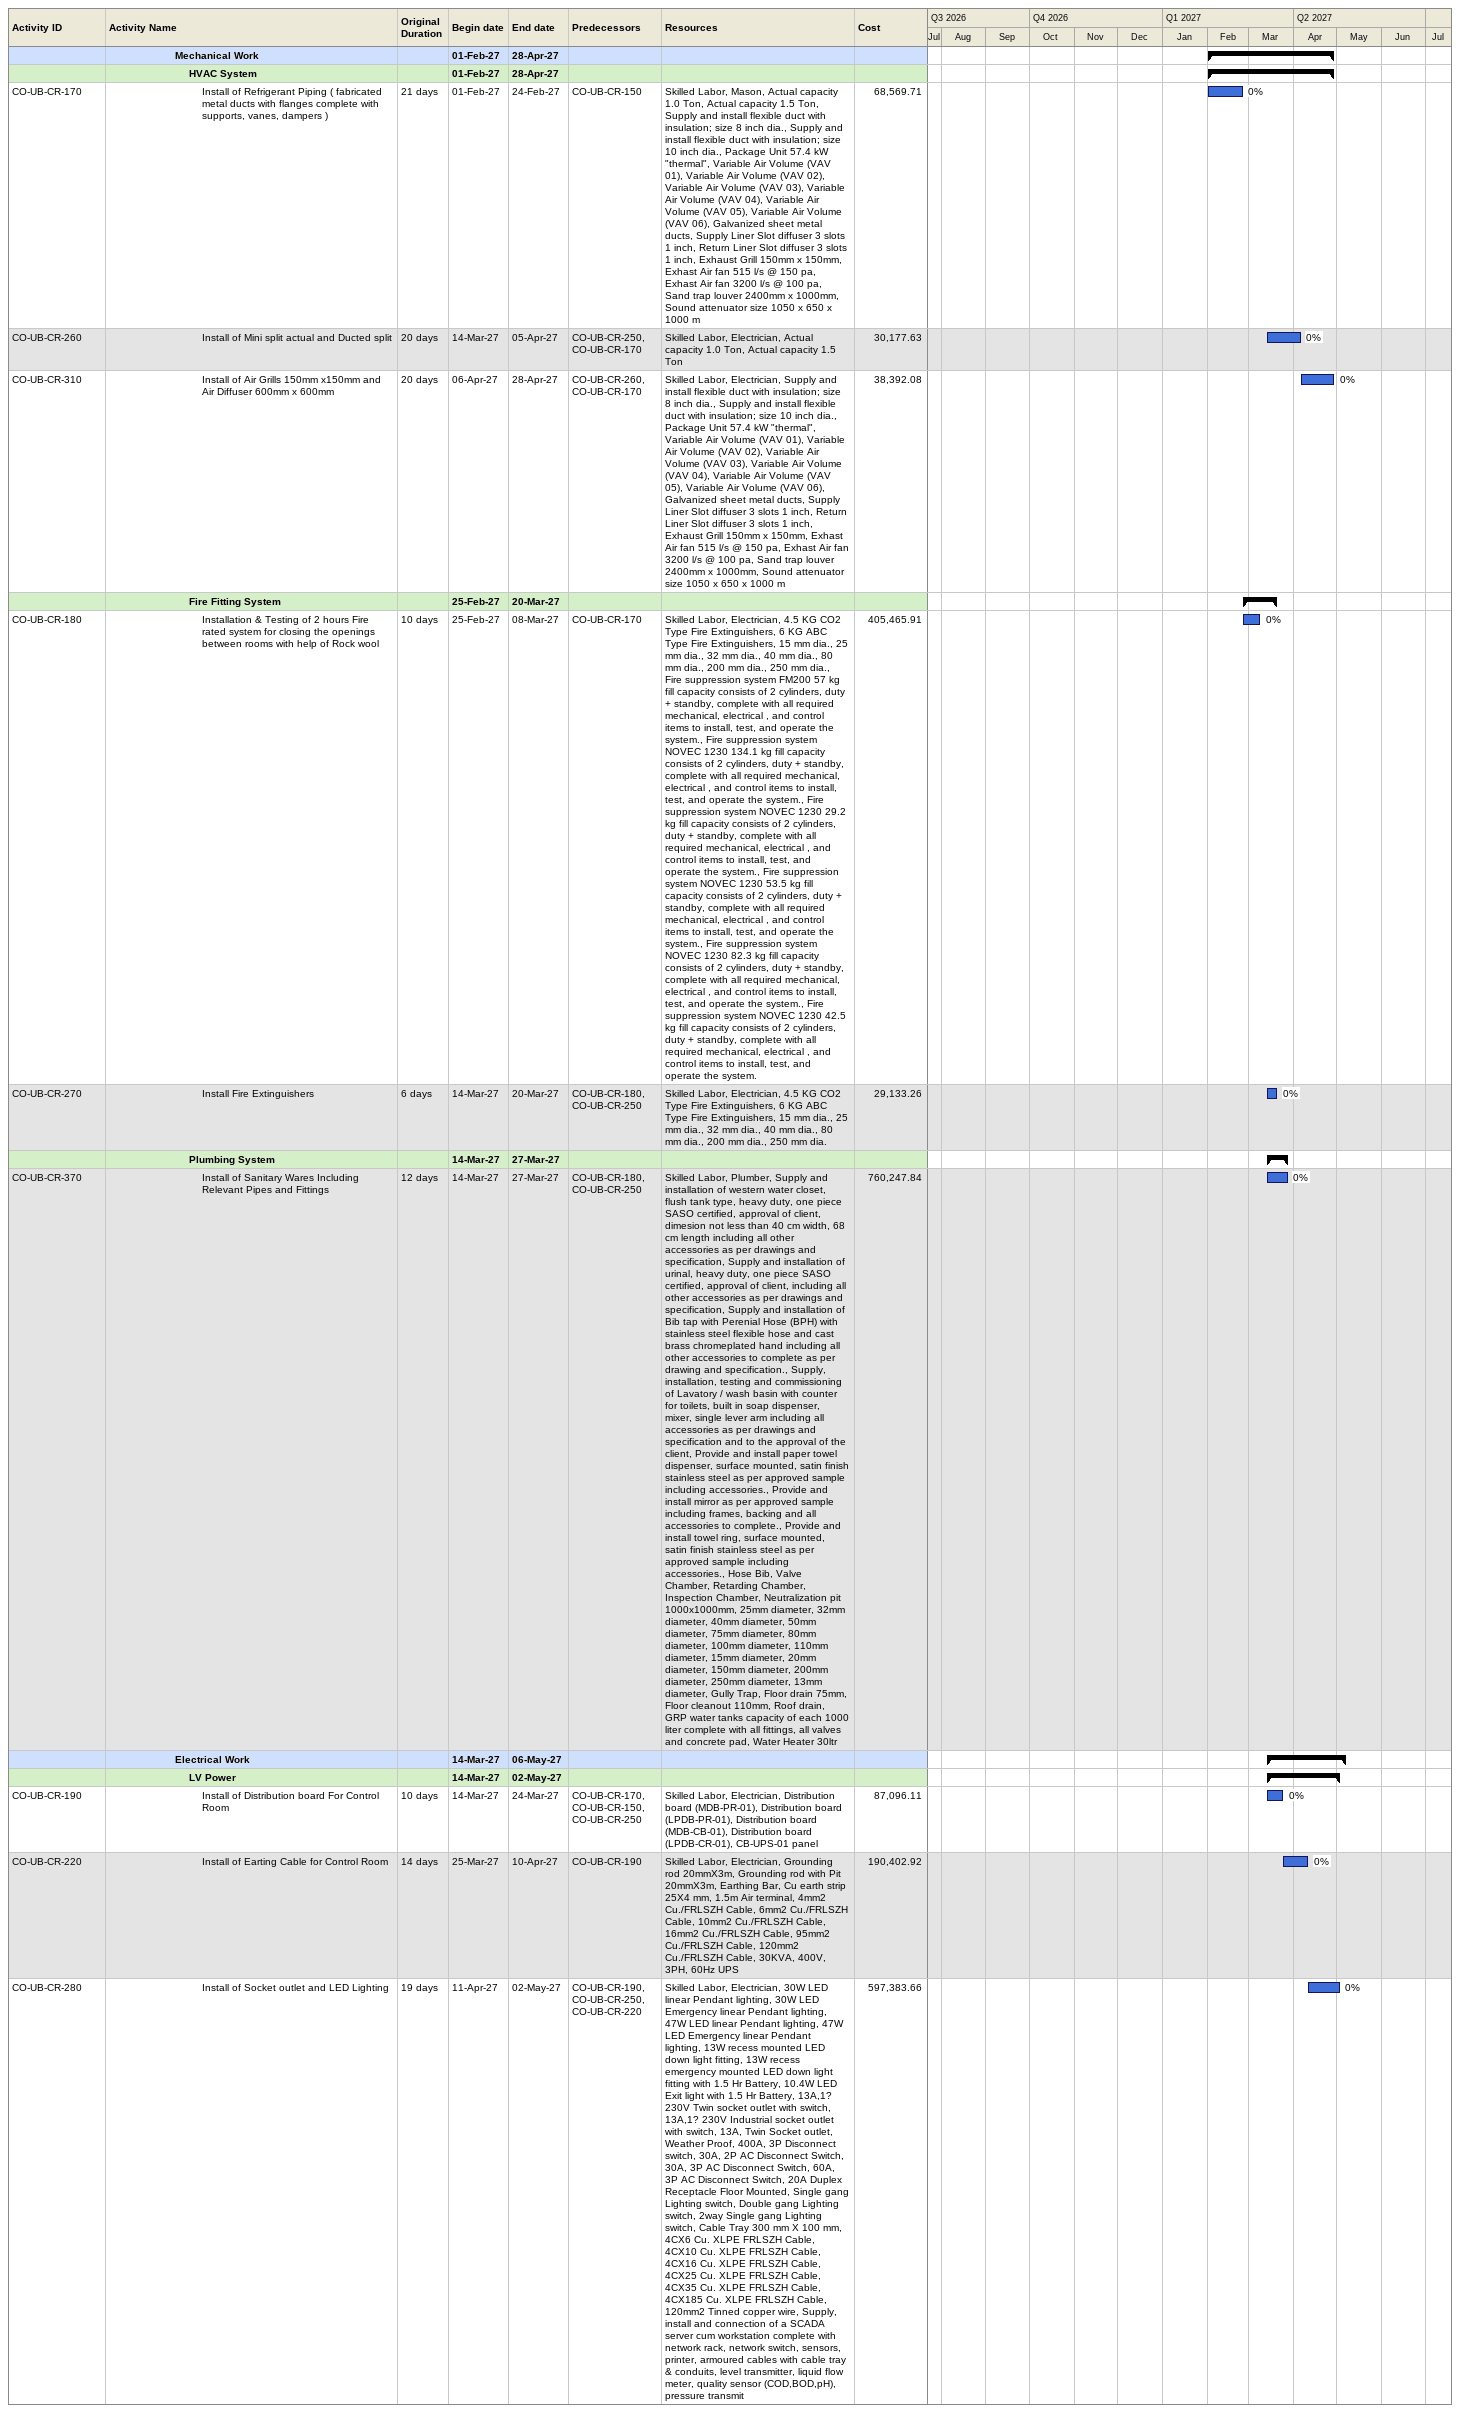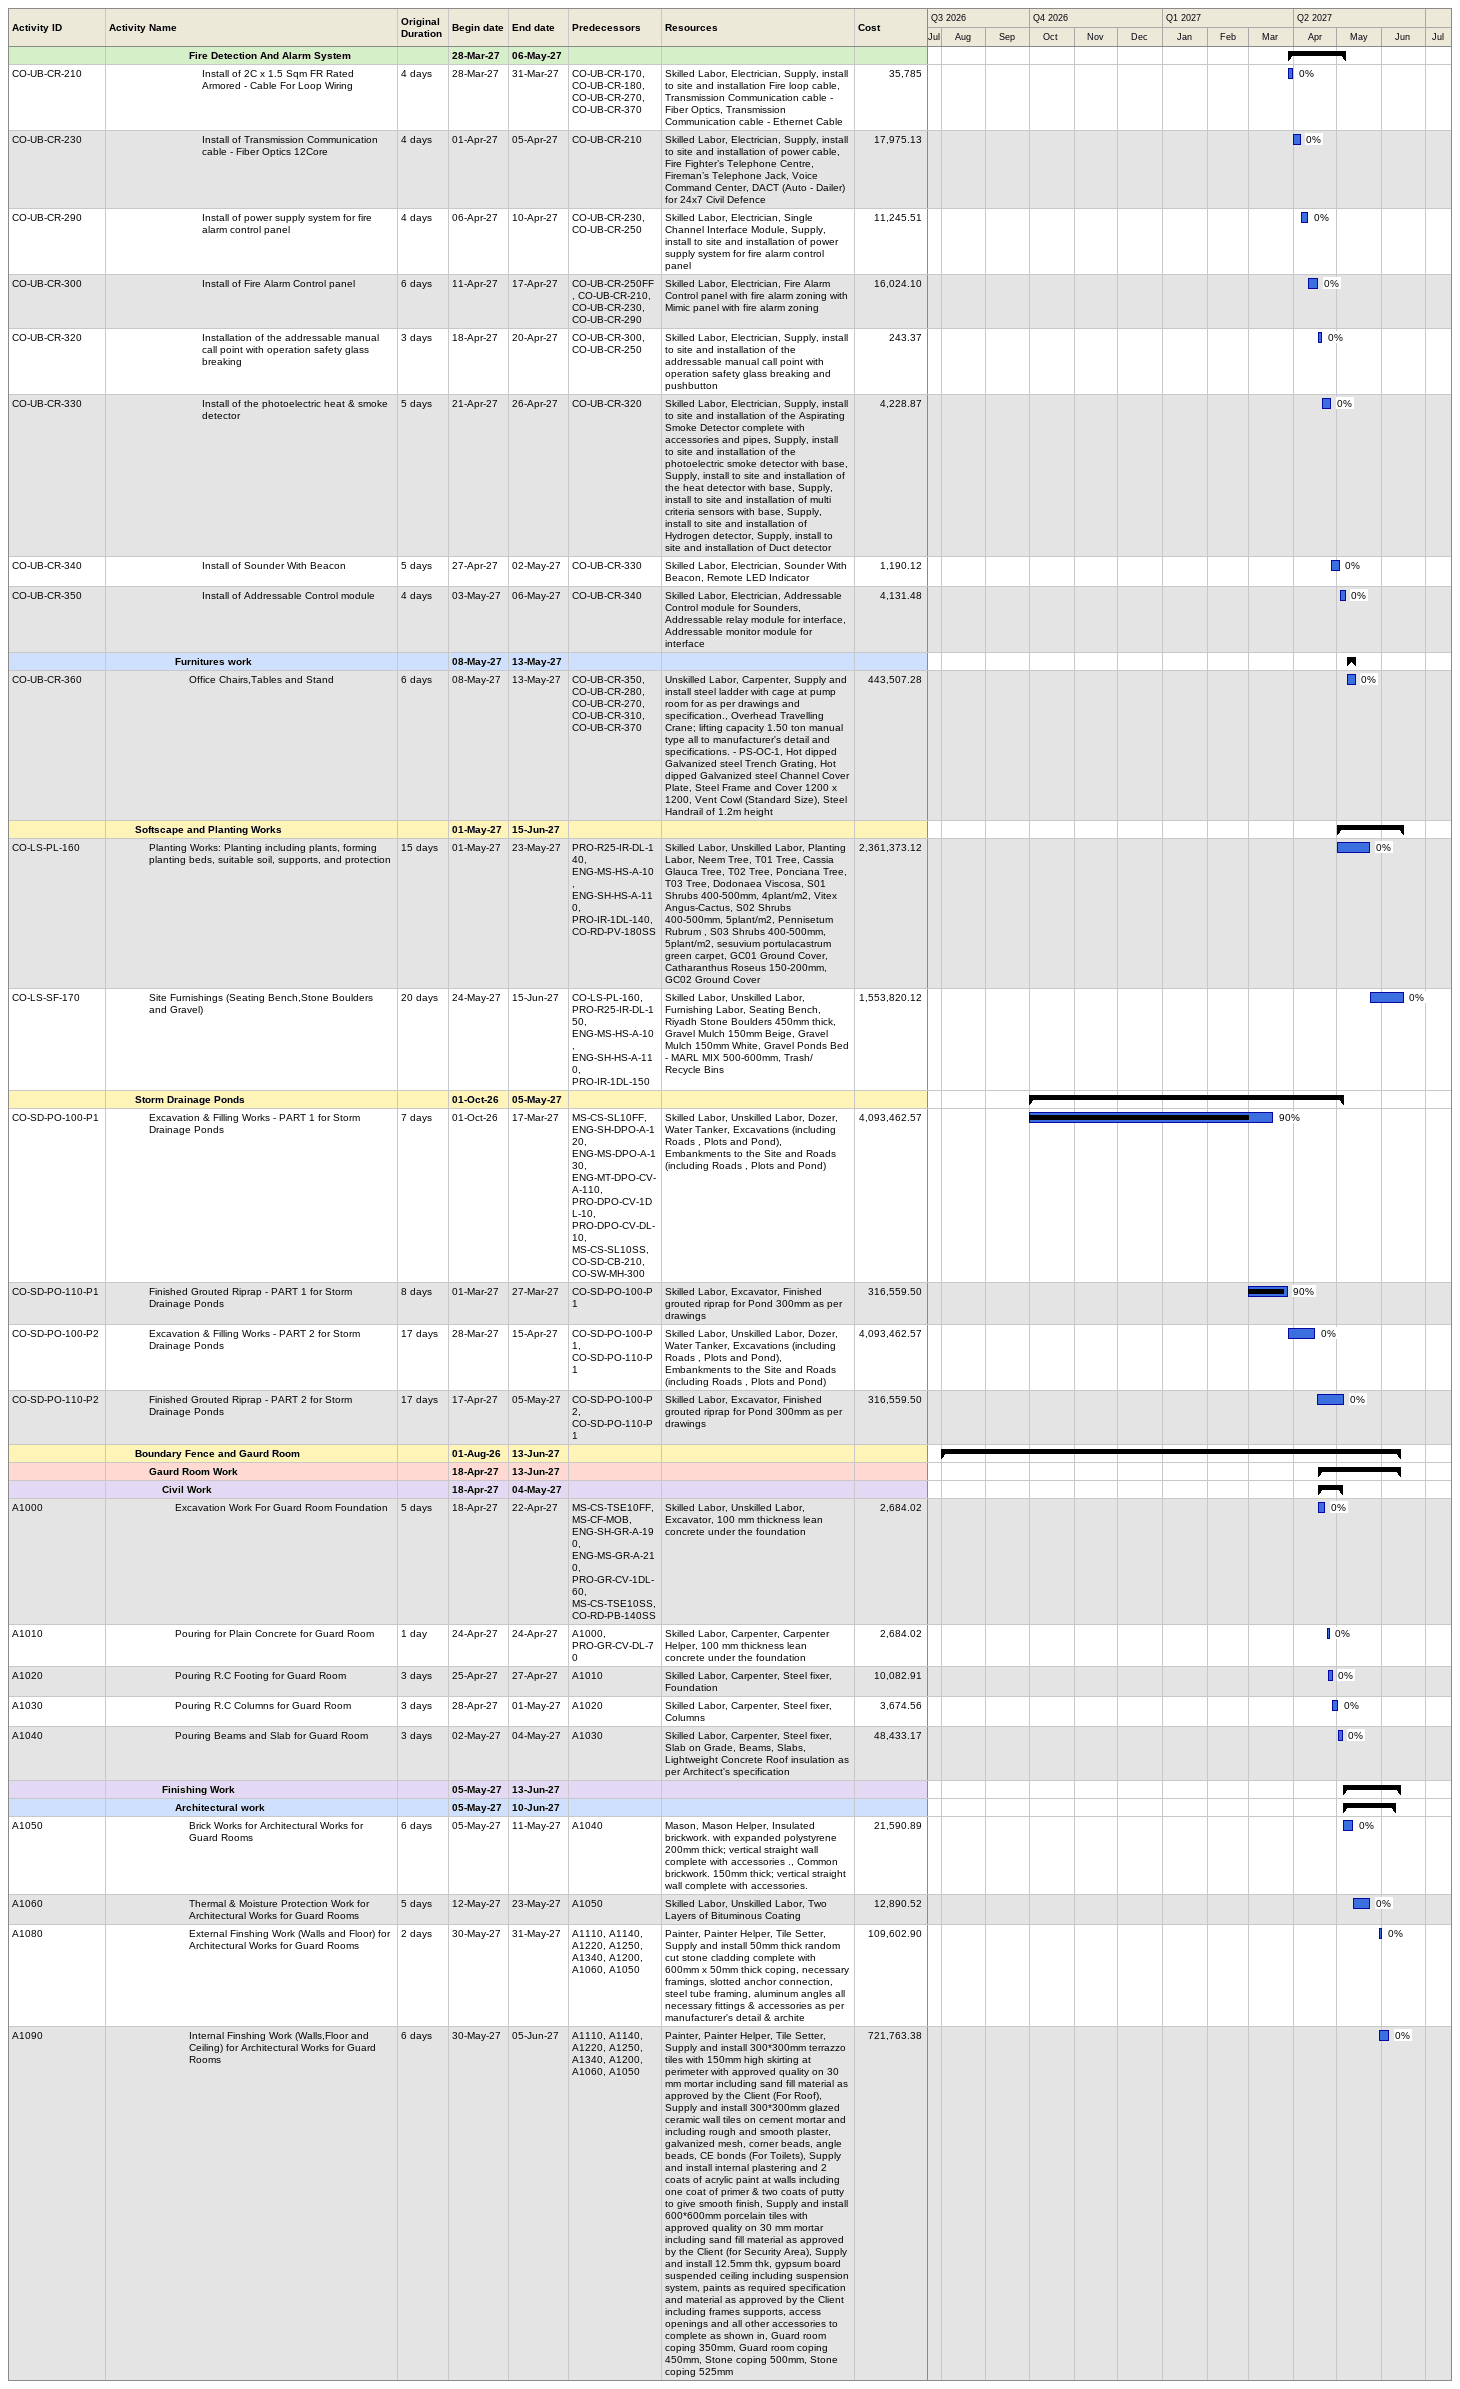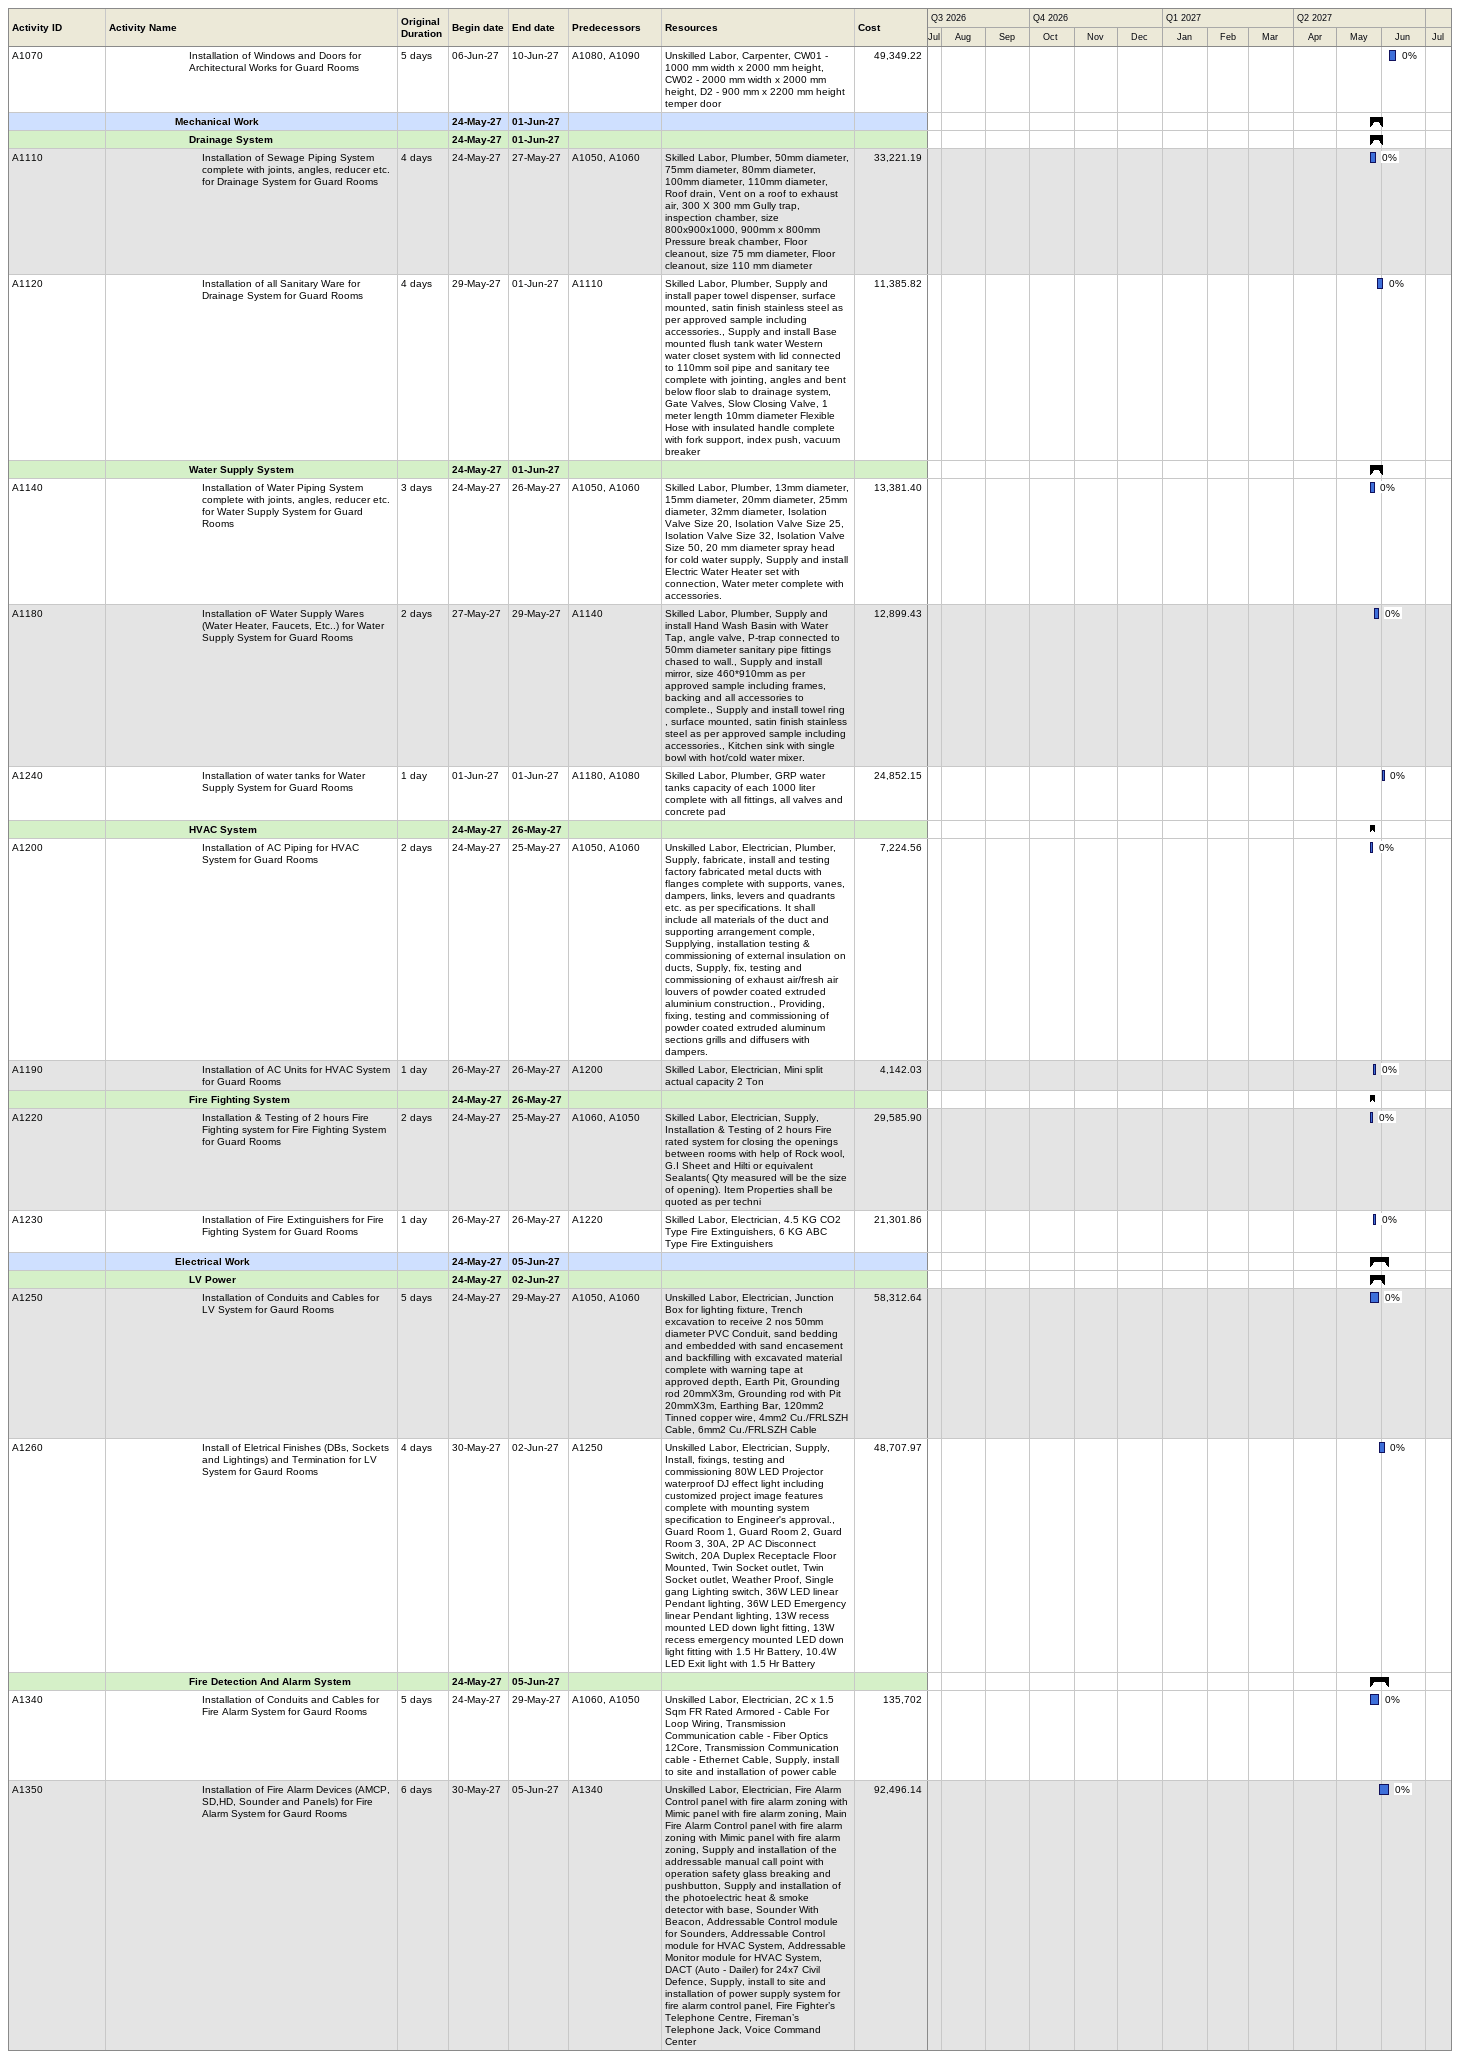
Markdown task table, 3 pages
| ID | Level | Task | Original duration | Start | Finish | Predecessors | Resources | % complete | Cost |
|---|---|---|---|---|---|---|---|---|---|
|  | 6 | **Mechanical Work** |  | 2027-02-01 | 2027-04-28 |  |  |  |  |
|  | 7 | **HVAC System** |  | 2027-02-01 | 2027-04-28 |  |  |  |  |
| CO-UB-CR-170 | 8 | Install of Refrigerant Piping ( fabricated metal ducts with flanges complete with supports, vanes, dampers ) | 21d | 2027-02-01 | 2027-02-24 | CO-UB-CR-150 | Skilled Labor, Mason, Actual capacity 1.0 Ton, Actual capacity 1.5 Ton, Supply and install flexible duct with insulation; size 8 inch dia., Supply and install flexible duct with insulation; size 10 inch dia., Package Unit 57.4 kW "thermal", Variable Air Volume (VAV 01), Variable Air Volume (VAV 02), Variable Air Volume (VAV 03), Variable Air Volume (VAV 04), Variable Air Volume (VAV 05), Variable Air Volume (VAV 06), Galvanized sheet metal ducts, Supply Liner Slot diffuser 3 slots 1 inch, Return Liner Slot diffuser 3 slots 1 inch, Exhaust Grill 150mm x 150mm, Exhast Air fan 515 l/s @ 150 pa, Exhast Air fan 3200 l/s @ 100 pa, Sand trap louver 2400mm x 1000mm, Sound attenuator size 1050 x 650 x 1000 m | 0 | 68569.71 |
| CO-UB-CR-260 | 8 | Install of Mini split actual and Ducted split | 20d | 2027-03-14 | 2027-04-05 | CO-UB-CR-250, CO-UB-CR-170 | Skilled Labor, Electrician, Actual capacity 1.0 Ton, Actual capacity 1.5 Ton | 0 | 30177.63 |
| CO-UB-CR-310 | 8 | Install of Air Grills 150mm x150mm and Air Diffuser 600mm x 600mm | 20d | 2027-04-06 | 2027-04-28 | CO-UB-CR-260, CO-UB-CR-170 | Skilled Labor, Electrician, Supply and install flexible duct with insulation; size 8 inch dia., Supply and install flexible duct with insulation; size 10 inch dia., Package Unit 57.4 kW "thermal", Variable Air Volume (VAV 01), Variable Air Volume (VAV 02), Variable Air Volume (VAV 03), Variable Air Volume (VAV 04), Variable Air Volume (VAV 05), Variable Air Volume (VAV 06), Galvanized sheet metal ducts, Supply Liner Slot diffuser 3 slots 1 inch, Return Liner Slot diffuser 3 slots 1 inch, Exhaust Grill 150mm x 150mm, Exhast Air fan 515 l/s @ 150 pa, Exhast Air fan 3200 l/s @ 100 pa, Sand trap louver 2400mm x 1000mm, Sound attenuator size 1050 x 650 x 1000 m | 0 | 38392.08 |
|  | 7 | **Fire Fitting System** |  | 2027-02-25 | 2027-03-20 |  |  |  |  |
| CO-UB-CR-180 | 8 | Installation & Testing of 2 hours Fire rated system for closing the openings between rooms with help of Rock wool | 10d | 2027-02-25 | 2027-03-08 | CO-UB-CR-170 | Skilled Labor, Electrician, 4.5 KG CO2 Type Fire Extinguishers, 6 KG ABC Type Fire Extinguishers, 15 mm dia., 25 mm dia., 32 mm dia., 40 mm dia., 80 mm dia., 200 mm dia., 250 mm dia., Fire suppression system FM200 57 kg fill capacity consists of 2 cylinders, duty + standby, complete with all required mechanical, electrical , and control items to install, test, and operate the system., Fire suppression system NOVEC 1230 134.1 kg fill capacity consists of 2 cylinders, duty + standby, complete with all required mechanical, electrical , and control items to install, test, and operate the system., Fire suppression system NOVEC 1230 29.2 kg fill capacity consists of 2 cylinders, duty + standby, complete with all required mechanical, electrical , and control items to install, test, and operate the system., Fire suppression system NOVEC 1230 53.5 kg fill capacity consists of 2 cylinders, duty + standby, complete with all required mechanical, electrical , and control items to install, test, and operate the system., Fire suppression system NOVEC 1230 82.3 kg fill capacity consists of 2 cylinders, duty + standby, complete with all required mechanical, electrical , and control items to install, test, and operate the system., Fire suppression system NOVEC 1230 42.5 kg fill capacity consists of 2 cylinders, duty + standby, complete with all required mechanical, electrical , and control items to install, test, and operate the system. | 0 | 405465.91 |
| CO-UB-CR-270 | 8 | Install Fire Extinguishers | 6d | 2027-03-14 | 2027-03-20 | CO-UB-CR-180, CO-UB-CR-250 | Skilled Labor, Electrician, 4.5 KG CO2 Type Fire Extinguishers, 6 KG ABC Type Fire Extinguishers, 15 mm dia., 25 mm dia., 32 mm dia., 40 mm dia., 80 mm dia., 200 mm dia., 250 mm dia. | 0 | 29133.26 |
|  | 7 | **Plumbing System** |  | 2027-03-14 | 2027-03-27 |  |  |  |  |
| CO-UB-CR-370 | 8 | Install of Sanitary Wares Including Relevant Pipes and Fittings | 12d | 2027-03-14 | 2027-03-27 | CO-UB-CR-180, CO-UB-CR-250 | Skilled Labor, Plumber, Supply and installation of western water closet, flush tank type, heavy duty, one piece SASO certified, approval of client, dimesion not less than 40 cm width, 68 cm length including all other accessories as per drawings and specification, Supply and installation of urinal, heavy duty, one piece SASO certified, approval of client, including all other accessories as per drawings and specification, Supply and installation of Bib tap with Perenial Hose (BPH) with stainless steel flexible hose and cast brass chromeplated hand including all other accessories to complete as per drawing and specification., Supply, installation, testing and commissioning of Lavatory / wash basin with counter for toilets, built in soap dispenser, mixer, single lever arm including all accessories as per drawings and specification and to the approval of the client, Provide and install paper towel dispenser, surface mounted, satin finish stainless steel as per approved sample including accessories., Provide and install mirror as per approved sample including frames, backing and all accessories to complete., Provide and install towel ring, surface mounted, satin finish stainless steel as per approved sample including accessories., Hose Bib, Valve Chamber, Retarding Chamber, Inspection Chamber, Neutralization pit 1000x1000mm, 25mm diameter, 32mm diameter, 40mm diameter, 50mm diameter, 75mm diameter, 80mm diameter, 100mm diameter, 110mm diameter, 15mm diameter, 20mm diameter, 150mm diameter, 200mm diameter, 250mm diameter, 13mm diameter, Gully Trap, Floor drain 75mm, Floor cleanout 110mm, Roof drain, GRP water tanks capacity of each 1000 liter complete with all fittings, all valves and concrete pad, Water Heater 30ltr | 0 | 760247.84 |
|  | 6 | **Electrical Work** |  | 2027-03-14 | 2027-05-06 |  |  |  |  |
|  | 7 | **LV Power** |  | 2027-03-14 | 2027-05-02 |  |  |  |  |
| CO-UB-CR-190 | 8 | Install of Distribution board For Control Room | 10d | 2027-03-14 | 2027-03-24 | CO-UB-CR-170, CO-UB-CR-150, CO-UB-CR-250 | Skilled Labor, Electrician, Distribution board (MDB-PR-01), Distribution board (LPDB-PR-01), Distribution board (MDB-CB-01), Distribution board (LPDB-CR-01), CB-UPS-01 panel | 0 | 87096.11 |
| CO-UB-CR-220 | 8 | Install of Earting Cable for Control Room | 14d | 2027-03-25 | 2027-04-10 | CO-UB-CR-190 | Skilled Labor, Electrician, Grounding rod 20mmX3m, Grounding rod with Pit 20mmX3m, Earthing Bar, Cu earth strip 25X4 mm, 1.5m Air terminal, 4mm2 Cu./FRLSZH Cable, 6mm2 Cu./FRLSZH Cable, 10mm2 Cu./FRLSZH Cable, 16mm2 Cu./FRLSZH Cable, 95mm2 Cu./FRLSZH Cable, 120mm2 Cu./FRLSZH Cable, 30KVA, 400V, 3PH, 60Hz UPS | 0 | 190402.92 |
| CO-UB-CR-280 | 8 | Install of Socket outlet and LED Lighting | 19d | 2027-04-11 | 2027-05-02 | CO-UB-CR-190, CO-UB-CR-250, CO-UB-CR-220 | Skilled Labor, Electrician, 30W LED linear Pendant lighting, 30W LED Emergency linear Pendant lighting, 47W LED linear Pendant lighting, 47W LED Emergency linear Pendant lighting, 13W recess mounted LED down light fitting, 13W recess emergency mounted LED down light fitting with 1.5 Hr Battery, 10.4W LED Exit light with 1.5 Hr Battery, 13A,1? 230V Twin socket outlet with switch, 13A,1? 230V Industrial socket outlet with switch, 13A, Twin Socket outlet, Weather Proof, 400A, 3P Disconnect switch, 30A, 2P AC Disconnect Switch, 30A, 3P AC Disconnect Switch, 60A, 3P AC Disconnect Switch, 20A Duplex Receptacle Floor Mounted, Single gang Lighting switch, Double gang Lighting switch, 2way Single gang Lighting switch, Cable Tray 300 mm X 100 mm, 4CX6 Cu. XLPE FRLSZH Cable, 4CX10 Cu. XLPE FRLSZH Cable, 4CX16 Cu. XLPE FRLSZH Cable, 4CX25 Cu. XLPE FRLSZH Cable, 4CX35 Cu. XLPE FRLSZH Cable, 4CX185 Cu. XLPE FRLSZH Cable, 120mm2 Tinned copper wire, Supply, install and connection of a SCADA server cum workstation complete with network rack, network switch, sensors, printer, armoured cables with cable tray & conduits, level transmitter, liquid flow meter, quality sensor (COD,BOD,pH), pressure transmit | 0 | 597383.66 |
|  | 7 | **Fire Detection And Alarm System** |  | 2027-03-28 | 2027-05-06 |  |  |  |  |
| CO-UB-CR-210 | 8 | Install of 2C x 1.5 Sqm FR Rated Armored - Cable For Loop Wiring | 4d | 2027-03-28 | 2027-03-31 | CO-UB-CR-170, CO-UB-CR-180, CO-UB-CR-270, CO-UB-CR-370 | Skilled Labor, Electrician, Supply, install to site and installation Fire loop cable, Transmission Communication cable - Fiber Optics, Transmission Communication cable - Ethernet Cable | 0 | 35785 |
| CO-UB-CR-230 | 8 | Install of Transmission Communication cable - Fiber Optics 12Core | 4d | 2027-04-01 | 2027-04-05 | CO-UB-CR-210 | Skilled Labor, Electrician, Supply, install to site and installation of power cable, Fire Fighter’s Telephone Centre, Fireman’s Telephone Jack, Voice Command Center, DACT (Auto - Dailer) for 24x7 Civil Defence | 0 | 17975.13 |
| CO-UB-CR-290 | 8 | Install of power supply system for fire alarm control panel | 4d | 2027-04-06 | 2027-04-10 | CO-UB-CR-230, CO-UB-CR-250 | Skilled Labor, Electrician, Single Channel Interface Module, Supply, install to site and installation of power supply system for fire alarm control panel | 0 | 11245.51 |
| CO-UB-CR-300 | 8 | Install of Fire Alarm Control panel | 6d | 2027-04-11 | 2027-04-17 | CO-UB-CR-250FF, CO-UB-CR-210, CO-UB-CR-230, CO-UB-CR-290 | Skilled Labor, Electrician, Fire Alarm Control panel with fire alarm zoning with Mimic panel with fire alarm zoning | 0 | 16024.10 |
| CO-UB-CR-320 | 8 | Installation of the addressable manual call point with operation safety glass breaking | 3d | 2027-04-18 | 2027-04-20 | CO-UB-CR-300, CO-UB-CR-250 | Skilled Labor, Electrician, Supply, install to site and installation of the addressable manual call point with operation safety glass breaking and pushbutton | 0 | 243.37 |
| CO-UB-CR-330 | 8 | Install of the photoelectric heat & smoke detector | 5d | 2027-04-21 | 2027-04-26 | CO-UB-CR-320 | Skilled Labor, Electrician, Supply, install to site and installation of the Aspirating Smoke Detector complete with accessories and pipes, Supply, install to site and installation of the photoelectric smoke detector with base, Supply, install to site and installation of the heat detector with base, Supply, install to site and installation of multi criteria sensors with base, Supply, install to site and installation of Hydrogen detector, Supply, install to site and installation of Duct detector | 0 | 4228.87 |
| CO-UB-CR-340 | 8 | Install of Sounder With Beacon | 5d | 2027-04-27 | 2027-05-02 | CO-UB-CR-330 | Skilled Labor, Electrician, Sounder With Beacon, Remote LED Indicator | 0 | 1190.12 |
| CO-UB-CR-350 | 8 | Install of Addressable Control module | 4d | 2027-05-03 | 2027-05-06 | CO-UB-CR-340 | Skilled Labor, Electrician, Addressable Control module for Sounders, Addressable relay module for interface, Addressable monitor module for interface | 0 | 4131.48 |
|  | 6 | **Furnitures work** |  | 2027-05-08 | 2027-05-13 |  |  |  |  |
| CO-UB-CR-360 | 7 | Office Chairs,Tables and Stand | 6d | 2027-05-08 | 2027-05-13 | CO-UB-CR-350, CO-UB-CR-280, CO-UB-CR-270, CO-UB-CR-310, CO-UB-CR-370 | Unskilled Labor, Carpenter, Supply and install steel ladder with cage at pump room for as per drawings and specification., Overhead Travelling Crane; lifting capacity 1.50 ton manual type all to manufacturer's detail and specifications. - PS-OC-1, Hot dipped Galvanized steel Trench Grating, Hot dipped Galvanized steel Channel Cover Plate, Steel Frame and Cover 1200 x 1200, Vent Cowl (Standard Size), Steel Handrail of 1.2m height | 0 | 443507.28 |
|  | 3 | **Softscape and Planting Works** |  | 2027-05-01 | 2027-06-15 |  |  |  |  |
| CO-LS-PL-160 | 4 | Planting Works: Planting including plants, forming planting beds, suitable soil, supports, and protection | 15d | 2027-05-01 | 2027-05-23 | PRO-R25-IR-DL-140, ENG-MS-HS-A-10, ENG-SH-HS-A-110, PRO-IR-1DL-140, CO-RD-PV-180SS | Skilled Labor, Unskilled Labor, Planting Labor, Neem Tree, T01 Tree, Cassia Glauca Tree, T02 Tree, Ponciana Tree, T03 Tree, Dodonaea Viscosa, S01 Shrubs 400-500mm, 4plant/m2, Vitex Angus-Cactus, S02 Shrubs 400-500mm, 5plant/m2, Pennisetum Rubrum , S03 Shrubs 400-500mm, 5plant/m2, sesuvium portulacastrum green carpet, GC01 Ground Cover, Catharanthus Roseus 150-200mm, GC02 Ground Cover | 0 | 2361373.12 |
| CO-LS-SF-170 | 4 | Site Furnishings (Seating Bench,Stone Boulders and Gravel) | 20d | 2027-05-24 | 2027-06-15 | CO-LS-PL-160, PRO-R25-IR-DL-150, ENG-MS-HS-A-10, ENG-SH-HS-A-110, PRO-IR-1DL-150 | Skilled Labor, Unskilled Labor, Furnishing Labor, Seating Bench, Riyadh Stone Boulders 450mm thick, Gravel Mulch 150mm Beige, Gravel Mulch 150mm White, Gravel Ponds Bed - MARL MIX 500-600mm, Trash/ Recycle Bins | 0 | 1553820.12 |
|  | 3 | **Storm Drainage Ponds** |  | 2026-10-01 | 2027-05-05 |  |  |  |  |
| CO-SD-PO-100-P1 | 4 | Excavation & Filling Works - PART 1 for Storm Drainage Ponds | 7d | 2026-10-01 | 2027-03-17 | MS-CS-SL10FF, ENG-SH-DPO-A-120, ENG-MS-DPO-A-130, ENG-MT-DPO-CV-A-110, PRO-DPO-CV-1DL-10, PRO-DPO-CV-DL-10, MS-CS-SL10SS, CO-SD-CB-210, CO-SW-MH-300 | Skilled Labor, Unskilled Labor, Dozer, Water Tanker, Excavations (including Roads , Plots and Pond), Embankments to the Site and Roads (including Roads , Plots and Pond) | 90 | 4093462.57 |
| CO-SD-PO-110-P1 | 4 | Finished Grouted Riprap - PART 1 for Storm Drainage Ponds | 8d | 2027-03-01 | 2027-03-27 | CO-SD-PO-100-P1 | Skilled Labor, Excavator, Finished grouted riprap for Pond 300mm as per drawings | 90 | 316559.50 |
| CO-SD-PO-100-P2 | 4 | Excavation & Filling Works - PART 2 for Storm Drainage Ponds | 17d | 2027-03-28 | 2027-04-15 | CO-SD-PO-100-P1, CO-SD-PO-110-P1 | Skilled Labor, Unskilled Labor, Dozer, Water Tanker, Excavations (including Roads , Plots and Pond), Embankments to the Site and Roads (including Roads , Plots and Pond) | 0 | 4093462.57 |
| CO-SD-PO-110-P2 | 4 | Finished Grouted Riprap - PART 2 for Storm Drainage Ponds | 17d | 2027-04-17 | 2027-05-05 | CO-SD-PO-100-P2, CO-SD-PO-110-P1 | Skilled Labor, Excavator, Finished grouted riprap for Pond 300mm as per drawings | 0 | 316559.50 |
|  | 3 | **Boundary Fence and Gaurd Room** |  | 2026-08-01 | 2027-06-13 |  |  |  |  |
|  | 4 | **Gaurd Room Work** |  | 2027-04-18 | 2027-06-13 |  |  |  |  |
|  | 5 | **Civil Work** |  | 2027-04-18 | 2027-05-04 |  |  |  |  |
| A1000 | 6 | Excavation Work For Guard Room Foundation | 5d | 2027-04-18 | 2027-04-22 | MS-CS-TSE10FF, MS-CF-MOB, ENG-SH-GR-A-190, ENG-MS-GR-A-210, PRO-GR-CV-1DL-60, MS-CS-TSE10SS, CO-RD-PB-140SS | Skilled Labor, Unskilled Labor, Excavator, 100 mm thickness lean concrete under the foundation | 0 | 2684.02 |
| A1010 | 6 | Pouring for Plain Concrete for Guard Room | 1d | 2027-04-24 | 2027-04-24 | A1000, PRO-GR-CV-DL-70 | Skilled Labor, Carpenter, Carpenter Helper, 100 mm thickness lean concrete under the foundation | 0 | 2684.02 |
| A1020 | 6 | Pouring R.C Footing for Guard Room | 3d | 2027-04-25 | 2027-04-27 | A1010 | Skilled Labor, Carpenter, Steel fixer, Foundation | 0 | 10082.91 |
| A1030 | 6 | Pouring R.C Columns for Guard Room | 3d | 2027-04-28 | 2027-05-01 | A1020 | Skilled Labor, Carpenter, Steel fixer, Columns | 0 | 3674.56 |
| A1040 | 6 | Pouring Beams and Slab for Guard Room | 3d | 2027-05-02 | 2027-05-04 | A1030 | Skilled Labor, Carpenter, Steel fixer, Slab on Grade, Beams, Slabs, Lightweight Concrete Roof insulation as per Architect's specification | 0 | 48433.17 |
|  | 5 | **Finishing Work** |  | 2027-05-05 | 2027-06-13 |  |  |  |  |
|  | 6 | **Architectural work** |  | 2027-05-05 | 2027-06-10 |  |  |  |  |
| A1050 | 7 | Brick Works for Architectural Works for Guard Rooms | 6d | 2027-05-05 | 2027-05-11 | A1040 | Mason, Mason Helper, Insulated brickwork. with expanded polystyrene 200mm thick; vertical straight wall complete with accessories ., Common brickwork. 150mm thick; vertical straight wall complete with accessories. | 0 | 21590.89 |
| A1060 | 7 | Thermal & Moisture Protection Work for Architectural Works for Guard Rooms | 5d | 2027-05-12 | 2027-05-23 | A1050 | Skilled Labor, Unskilled Labor, Two Layers of Bituminous Coating | 0 | 12890.52 |
| A1080 | 7 | External Finshing Work (Walls and Floor) for Architectural Works for Guard Rooms | 2d | 2027-05-30 | 2027-05-31 | A1110, A1140, A1220, A1250, A1340, A1200, A1060, A1050 | Painter, Painter Helper, Tile Setter, Supply and install 50mm thick random cut stone cladding complete with 600mm x 50mm thick coping, necessary framings, slotted anchor connection, steel tube framing, aluminum angles all necessary fittings & accessories as per manufacturer's detail & archite | 0 | 109602.90 |
| A1090 | 7 | Internal Finshing Work (Walls,Floor and Ceiling) for Architectural Works for Guard Rooms | 6d | 2027-05-30 | 2027-06-05 | A1110, A1140, A1220, A1250, A1340, A1200, A1060, A1050 | Painter, Painter Helper, Tile Setter, Supply and install 300*300mm terrazzo tiles with 150mm high skirting at perimeter with approved quality on 30 mm mortar including sand fill material as approved by the Client (For Roof), Supply and install 300*300mm glazed ceramic wall tiles on cement mortar and including rough and smooth plaster, galvanized mesh, corner beads, angle beads, CE bonds (For Toilets), Supply and install internal plastering and 2 coats of acrylic paint at walls including one coat of primer & two coats of putty to give smooth finish, Supply and install 600*600mm porcelain tiles with approved quality on 30 mm mortar including sand fill material as approved by the Client (for Security Area), Supply and install 12.5mm thk, gypsum board suspended ceiling including suspension system, paints as required specification and material as approved by the Client including frames supports, access openings and all other accessories to complete as shown in, Guard room coping 350mm, Guard room coping 450mm, Stone coping 500mm, Stone coping 525mm | 0 | 721763.38 |
| A1070 | 7 | Installation of Windows and Doors for Architectural Works for Guard Rooms | 5d | 2027-06-06 | 2027-06-10 | A1080, A1090 | Unskilled Labor, Carpenter, CW01 - 1000 mm width x 2000 mm height, CW02 - 2000 mm width x 2000 mm height, D2 - 900 mm x 2200 mm height temper door | 0 | 49349.22 |
|  | 6 | **Mechanical Work** |  | 2027-05-24 | 2027-06-01 |  |  |  |  |
|  | 7 | **Drainage System** |  | 2027-05-24 | 2027-06-01 |  |  |  |  |
| A1110 | 8 | Installation of Sewage Piping System complete with joints, angles, reducer etc. for Drainage System for Guard Rooms | 4d | 2027-05-24 | 2027-05-27 | A1050, A1060 | Skilled Labor, Plumber, 50mm diameter, 75mm diameter, 80mm diameter, 100mm diameter, 110mm diameter, Roof drain, Vent on a roof to exhaust air, 300 X 300 mm Gully trap, inspection chamber, size 800x900x1000, 900mm x 800mm Pressure break chamber, Floor cleanout, size 75 mm diameter, Floor cleanout, size 110 mm diameter | 0 | 33221.19 |
| A1120 | 8 | Installation of all Sanitary Ware for Drainage System for Guard Rooms | 4d | 2027-05-29 | 2027-06-01 | A1110 | Skilled Labor, Plumber, Supply and install paper towel dispenser, surface mounted, satin finish stainless steel as per approved sample including accessories., Supply and install Base mounted flush tank water Western water closet system with lid connected to 110mm soil pipe and sanitary tee complete with jointing, angles and bent below floor slab to drainage system, Gate Valves, Slow Closing Valve, 1 meter length 10mm diameter Flexible Hose with insulated handle complete with fork support, index push, vacuum breaker | 0 | 11385.82 |
|  | 7 | **Water Supply System** |  | 2027-05-24 | 2027-06-01 |  |  |  |  |
| A1140 | 8 | Installation of Water Piping System complete with joints, angles, reducer etc. for Water Supply System for Guard Rooms | 3d | 2027-05-24 | 2027-05-26 | A1050, A1060 | Skilled Labor, Plumber, 13mm diameter, 15mm diameter, 20mm diameter, 25mm diameter, 32mm diameter, Isolation Valve Size 20, Isolation Valve Size 25, Isolation Valve Size 32, Isolation Valve Size 50, 20 mm diameter spray head for cold water supply, Supply and install Electric Water Heater set with connection, Water meter complete with accessories. | 0 | 13381.40 |
| A1180 | 8 | Installation oF Water Supply Wares (Water Heater, Faucets, Etc..) for Water Supply System for Guard Rooms | 2d | 2027-05-27 | 2027-05-29 | A1140 | Skilled Labor, Plumber, Supply and install Hand Wash Basin with Water Tap, angle valve, P-trap connected to 50mm diameter sanitary pipe fittings chased to wall., Supply and install mirror, size 460*910mm as per approved sample including frames, backing and all accessories to complete., Supply and install towel ring , surface mounted, satin finish stainless steel as per approved sample including accessories., Kitchen sink with single bowl with hot/cold water mixer. | 0 | 12899.43 |
| A1240 | 8 | Installation of water tanks for Water Supply System for Guard Rooms | 1d | 2027-06-01 | 2027-06-01 | A1180, A1080 | Skilled Labor, Plumber, GRP water tanks capacity of each 1000 liter complete with all fittings, all valves and concrete pad | 0 | 24852.15 |
|  | 7 | **HVAC System** |  | 2027-05-24 | 2027-05-26 |  |  |  |  |
| A1200 | 8 | Installation of AC Piping for HVAC System for Guard Rooms | 2d | 2027-05-24 | 2027-05-25 | A1050, A1060 | Unskilled Labor, Electrician, Plumber, Supply, fabricate, install and testing factory fabricated metal ducts with flanges complete with supports, vanes, dampers, links, levers and quadrants etc. as per specifications. It shall include all materials of the duct and supporting arrangement comple, Supplying, installation testing & commissioning of external insulation on ducts, Supply, fix, testing and commissioning of exhaust air/fresh air louvers of powder coated extruded aluminium construction., Providing, fixing, testing and commissioning of powder coated extruded aluminum sections grills and diffusers with dampers. | 0 | 7224.56 |
| A1190 | 8 | Installation of AC Units for HVAC System for Guard Rooms | 1d | 2027-05-26 | 2027-05-26 | A1200 | Skilled Labor, Electrician, Mini split actual capacity 2 Ton | 0 | 4142.03 |
|  | 7 | **Fire Fighting System** |  | 2027-05-24 | 2027-05-26 |  |  |  |  |
| A1220 | 8 | Installation & Testing of 2 hours Fire Fighting system for Fire Fighting System for Guard Rooms | 2d | 2027-05-24 | 2027-05-25 | A1060, A1050 | Skilled Labor, Electrician, Supply, Installation & Testing of 2 hours Fire rated system for closing the openings between rooms with help of Rock wool, G.I Sheet and Hilti or equivalent Sealants( Qty measured will be the size of opening). Item Properties shall be quoted as per techni | 0 | 29585.90 |
| A1230 | 8 | Installation of Fire Extinguishers for Fire Fighting System for Guard Rooms | 1d | 2027-05-26 | 2027-05-26 | A1220 | Skilled Labor, Electrician, 4.5 KG CO2 Type Fire Extinguishers, 6 KG ABC Type Fire Extinguishers | 0 | 21301.86 |
|  | 6 | **Electrical Work** |  | 2027-05-24 | 2027-06-05 |  |  |  |  |
|  | 7 | **LV Power** |  | 2027-05-24 | 2027-06-02 |  |  |  |  |
| A1250 | 8 | Installation of Conduits and Cables for LV System for Gaurd Rooms | 5d | 2027-05-24 | 2027-05-29 | A1050, A1060 | Unskilled Labor, Electrician, Junction Box for lighting fixture, Trench excavation to receive 2 nos 50mm diameter PVC Conduit, sand bedding and embedded with sand encasement and backfilling with excavated material complete with warning tape at approved depth, Earth Pit, Grounding rod 20mmX3m, Grounding rod with Pit 20mmX3m, Earthing Bar, 120mm2 Tinned copper wire, 4mm2 Cu./FRLSZH Cable, 6mm2 Cu./FRLSZH Cable | 0 | 58312.64 |
| A1260 | 8 | Install of Eletrical Finishes (DBs, Sockets and Lightings) and Termination for LV System for Gaurd Rooms | 4d | 2027-05-30 | 2027-06-02 | A1250 | Unskilled Labor, Electrician, Supply, Install, fixings, testing and commissioning 80W LED Projector waterproof DJ effect light including customized project image features complete with mounting system specification to Engineer's approval., Guard Room 1, Guard Room 2, Guard Room 3, 30A, 2P AC Disconnect Switch, 20A Duplex Receptacle Floor Mounted, Twin Socket outlet, Twin Socket outlet, Weather Proof, Single gang Lighting switch, 36W LED linear Pendant lighting, 36W LED Emergency linear Pendant lighting, 13W recess mounted LED down light fitting, 13W recess emergency mounted LED down light fitting with 1.5 Hr Battery, 10.4W LED Exit light with 1.5 Hr Battery | 0 | 48707.97 |
|  | 7 | **Fire Detection And Alarm System** |  | 2027-05-24 | 2027-06-05 |  |  |  |  |
| A1340 | 8 | Installation of Conduits and Cables for Fire Alarm System for Gaurd Rooms | 5d | 2027-05-24 | 2027-05-29 | A1060, A1050 | Unskilled Labor, Electrician, 2C x 1.5 Sqm FR Rated Armored - Cable For Loop Wiring, Transmission Communication cable - Fiber Optics 12Core, Transmission Communication cable - Ethernet Cable, Supply, install to site and installation of power cable | 0 | 135702 |
| A1350 | 8 | Installation of Fire Alarm Devices (AMCP, SD,HD, Sounder and Panels) for Fire Alarm System for Gaurd Rooms | 6d | 2027-05-30 | 2027-06-05 | A1340 | Unskilled Labor, Electrician, Fire Alarm Control panel with fire alarm zoning with Mimic panel with fire alarm zoning, Main Fire Alarm Control panel with fire alarm zoning with Mimic panel with fire alarm zoning, Supply and installation of the addressable manual call point with operation safety glass breaking and pushbutton, Supply and installation of the photoelectric heat & smoke detector with base, Sounder With Beacon, Addressable Control module for Sounders, Addressable Control module for HVAC System, Addressable Monitor module for HVAC System, DACT (Auto - Dailer) for 24x7 Civil Defence, Supply, install to site and installation of power supply system for fire alarm control panel, Fire Fighter’s Telephone Centre, Fireman’s Telephone Jack, Voice Command Center | 0 | 92496.14 |
